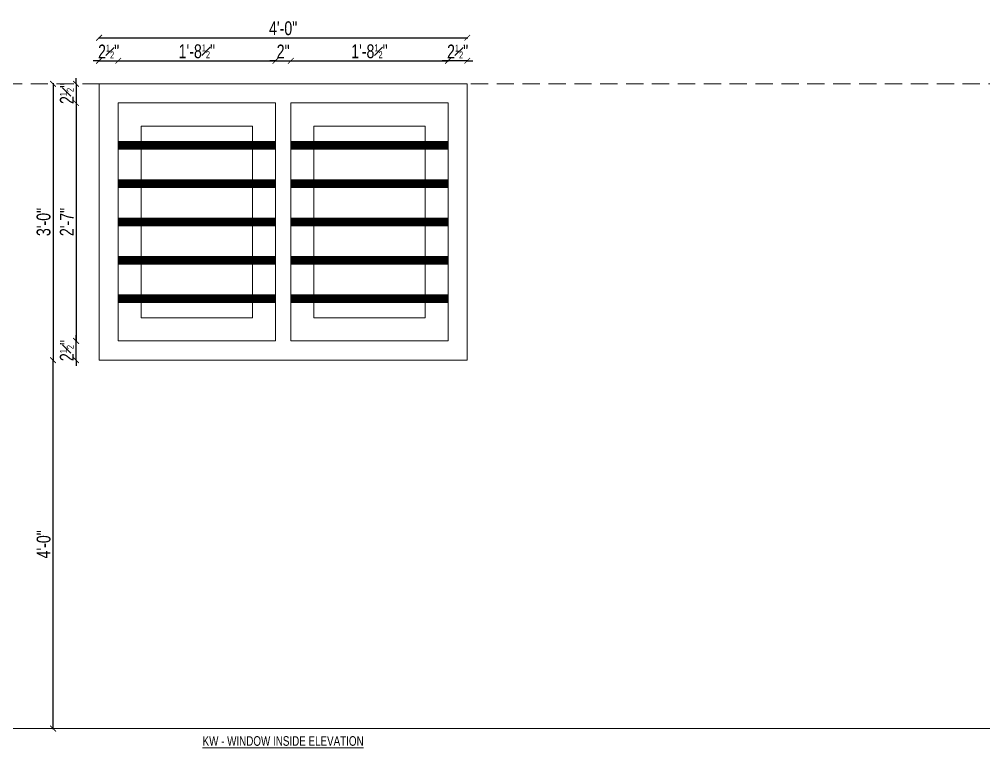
# Model space of a CAD drawing. Header units: inches. Extents: x 3365147 to 3374664, y 1380917 to 1384908.
# Drawn here: x 3373123.2 to 3373249, y 1381193.8 to 1381288.7 of the extents above; entities that cross this region are included whole.
import ezdxf

# ---------------------------------------------------------------- set-up
doc = ezdxf.new("R2010")
doc.units = ezdxf.units.IN
doc.header["$LTSCALE"] = 18
doc.header["$MEASUREMENT"] = 0
doc.header["$PDSIZE"] = -1
doc.linetypes.add('CONTINOUS', pattern=[0])
doc.linetypes.add('HIDDEN2', pattern=[0.1875, 0.125, -0.0625])
for name, color, linetype, lineweight in [('DIM-03_BC', 1, 'Continuous', 9), ('FLOOR FINISHED LEVEL_BC', 1, 'Continuous', 20), ('GRILL-00_BC', 150, 'CONTINOUS', 18), ('GRILL-HATCH_BC', 252, 'CONTINOUS', 5), ('LINTEL-00_BC', 41, 'HIDDEN2', 13), ('TITLE TEXT-01_BC', 1, 'Continuous', 20), ('WINDOWS-00_BC', 30, 'Continuous', 18), ('WINDOWS-SHUTTER_BC', 40, 'Continuous', 9)]:
    doc.layers.add(name, color=color, linetype=linetype, lineweight=lineweight)
doc.styles.add('BC-TEXT_GENERAL', font='swisscl.ttf')
doc.styles.add('BC_ROOM _DIM', font='swisscl.ttf')
doc.dimstyles.new('BC-RD2', dxfattribs={"dimscale": 0.8, "dimtxt": 6, "dimasz": 2.5, "dimexe": 4.5, "dimexo": 0, "dimgap": 1, "dimtad": 1, "dimdec": 4, "dimzin": 3, "dimdsep": 46, "dimlunit": 4, "dimtxsty": 'BC_ROOM _DIM', "dimblk": 'ARCHTICK', "dimcen": 0.0625, "dimdle": 0.25, "dimse1": 1, "dimse2": 1, "dimclrd": 8, "dimclre": 4, "dimclrt": 256, "dimadec": 0, "dimazin": 0, "dimtfac": 0.5, "dimtdec": 4, "dimtix": 1, "dimtofl": 0, "dimtmove": 2, "dimatfit": 2, "dimfxl": 0, "dimfrac": 1, "dimtolj": 1, "dimtzin": 1, "dimarcsym": 0})
pattern_1 = [(315, (415.04296, 19), (0.0883883476483, 0.0883883476483), [])]
pattern_2 = [(315, (415.04296, 24), (0.0883883476483, 0.0883883476483), [])]
pattern_3 = [(315, (415.04296, 29), (0.0883883476483, 0.0883883476483), [])]
pattern_4 = [(315, (415.04296, 34), (0.0883883476483, 0.0883883476483), [])]
pattern_5 = [(315, (415.04296, 39), (0.0883883476483, 0.0883883476483), [])]

# ---------------------------------------------------------------- blocks, each defined once
blk = doc.blocks.new('ARCHTICK')
at = {"color": 0, "const_width": 0.15}
blk.add_lwpolyline([(-0.5, -0.5), (0.5, 0.5)], dxfattribs=at)
blk = doc.blocks.new('*D1708')
at = {"layer": 'Defpoints', "color": 0, "transparency": 16777216}
for p in [(3373136.14, 1381283.3), (3373133.64, 1381280.3), (3373136.14, 1381277.8)]:
    blk.add_point(p, dxfattribs=at)
at = {"layer": 'DIM-03_BC', "color": 254, "lineweight": -2, "transparency": 16777216}
for p, q in [((3373133.64, 1381283.3), (3373132.89, 1381283.3)), ((3373133.64, 1381283.3), (3373136.14, 1381283.3)), ((3373136.14, 1381283.3), (3373136.89, 1381283.3))]:
    blk.add_line(p, q, dxfattribs=at)
at = {"layer": 'DIM-03_BC', "color": 254, "lineweight": -2, "transparency": 16777216, "xscale": 0.75, "yscale": 0.75, "zscale": 0.75}
blk.add_blockref('ARCHTICK', (3373133.64, 1381283.3), dxfattribs=at)
at = {"layer": 'DIM-03_BC', "color": 254, "lineweight": -2, "transparency": 16777216, "xscale": 0.75, "yscale": 0.75, "zscale": 0.75, "rotation": 180}
blk.add_blockref('ARCHTICK', (3373136.14, 1381283.3), dxfattribs=at)
at = {"layer": 'DIM-03_BC', "transparency": 16777216, "insert": (3373134.89, 1381284.51), "char_height": 1.8, "attachment_point": 5, "style": 'BC_ROOM _DIM'}
blk.add_mtext('\\A1;2{\\H0.5x;\\S1#2;}"', dxfattribs=at)
blk = doc.blocks.new('_ArchTick')
at = {"color": 0, "linetype": 'ByBlock', "const_width": 0.15}
blk.add_lwpolyline([(-0.5, -0.5), (0.5, 0.5)], dxfattribs=at)
blk = doc.blocks.new('*D1709')
at = {"layer": 'Defpoints', "color": 0, "transparency": 16777216}
for p in [(3373156.64, 1381283.3), (3373136.14, 1381277.8), (3373156.64, 1381277.8)]:
    blk.add_point(p, dxfattribs=at)
at = {"layer": 'DIM-03_BC', "color": 254, "lineweight": -2, "transparency": 16777216}
blk.add_line((3373136.06, 1381283.3), (3373156.71, 1381283.3), dxfattribs=at)
at = {"layer": 'DIM-03_BC', "color": 254, "lineweight": -2, "transparency": 16777216, "xscale": 0.75, "yscale": 0.75, "zscale": 0.75, "rotation": 180}
blk.add_blockref('ARCHTICK', (3373136.14, 1381283.3), dxfattribs=at)
at = {"layer": 'DIM-03_BC', "color": 254, "lineweight": -2, "transparency": 16777216, "xscale": 0.75, "yscale": 0.75, "zscale": 0.75}
blk.add_blockref('ARCHTICK', (3373156.64, 1381283.3), dxfattribs=at)
at = {"layer": 'DIM-03_BC', "transparency": 16777216, "insert": (3373146.39, 1381284.53), "char_height": 1.8, "attachment_point": 5, "style": 'BC_ROOM _DIM'}
blk.add_mtext('\\A1;1\'-8{\\H0.5x;\\S1#2;}"', dxfattribs=at)
blk = doc.blocks.new('*D1710')
at = {"layer": 'Defpoints', "color": 0, "transparency": 16777216}
for p in [(3373181.64, 1381286.3), (3373133.64, 1381280.3), (3373181.64, 1381280.3)]:
    blk.add_point(p, dxfattribs=at)
at = {"layer": 'DIM-03_BC', "color": 254, "lineweight": -2, "transparency": 16777216}
blk.add_line((3373133.56, 1381286.3), (3373181.71, 1381286.3), dxfattribs=at)
at = {"layer": 'DIM-03_BC', "color": 254, "lineweight": -2, "transparency": 16777216, "xscale": 0.75, "yscale": 0.75, "zscale": 0.75, "rotation": 180}
blk.add_blockref('ARCHTICK', (3373133.64, 1381286.3), dxfattribs=at)
at = {"layer": 'DIM-03_BC', "color": 254, "lineweight": -2, "transparency": 16777216, "xscale": 0.75, "yscale": 0.75, "zscale": 0.75}
blk.add_blockref('ARCHTICK', (3373181.64, 1381286.3), dxfattribs=at)
at = {"layer": 'DIM-03_BC', "transparency": 16777216, "insert": (3373157.64, 1381287.53), "char_height": 1.8, "attachment_point": 5, "style": 'BC_ROOM _DIM'}
blk.add_mtext('\\A1;4\'-0"', dxfattribs=at)
blk = doc.blocks.new('*D1711')
at = {"layer": 'Defpoints', "color": 0, "transparency": 16777216}
for p in [(3373133.64, 1381280.3), (3373130.64, 1381277.8), (3373136.14, 1381277.8)]:
    blk.add_point(p, dxfattribs=at)
at = {"layer": 'DIM-03_BC', "color": 254, "lineweight": -2, "transparency": 16777216}
for p, q in [((3373130.64, 1381280.3), (3373130.64, 1381281.05)), ((3373130.64, 1381280.3), (3373130.64, 1381277.8)), ((3373130.64, 1381277.8), (3373130.64, 1381277.05))]:
    blk.add_line(p, q, dxfattribs=at)
at = {"layer": 'DIM-03_BC', "color": 254, "lineweight": -2, "transparency": 16777216, "xscale": 0.75, "yscale": 0.75, "zscale": 0.75}
for p, rotation in [((3373130.64, 1381280.3), 270), ((3373130.64, 1381277.8), 90)]:
    blk.add_blockref('ARCHTICK', p, dxfattribs=dict(at, rotation=rotation))
at = {"layer": 'DIM-03_BC', "transparency": 16777216, "insert": (3373129.43, 1381279.05), "char_height": 1.8, "attachment_point": 5, "rotation": 90, "style": 'BC_ROOM _DIM'}
blk.add_mtext('\\A1;2{\\H0.5x;\\S1#2;}"', dxfattribs=at)
blk = doc.blocks.new('*D1712')
at = {"layer": 'Defpoints', "color": 0, "transparency": 16777216}
for p in [(3373136.14, 1381277.8), (3373130.64, 1381246.8), (3373136.14, 1381246.8)]:
    blk.add_point(p, dxfattribs=at)
at = {"layer": 'DIM-03_BC', "color": 254, "lineweight": -2, "transparency": 16777216}
blk.add_line((3373130.64, 1381277.88), (3373130.64, 1381246.73), dxfattribs=at)
at = {"layer": 'DIM-03_BC', "color": 254, "lineweight": -2, "transparency": 16777216, "xscale": 0.75, "yscale": 0.75, "zscale": 0.75}
for p, rotation in [((3373130.64, 1381277.8), 90), ((3373130.64, 1381246.8), 270)]:
    blk.add_blockref('ARCHTICK', p, dxfattribs=dict(at, rotation=rotation))
at = {"layer": 'DIM-03_BC', "transparency": 16777216, "insert": (3373129.43, 1381262.3), "char_height": 1.8, "attachment_point": 5, "rotation": 90, "style": 'BC_ROOM _DIM'}
blk.add_mtext('\\A1;2\'-7"', dxfattribs=at)
blk = doc.blocks.new('*D1713')
at = {"layer": 'Defpoints', "color": 0, "transparency": 16777216}
for p in [(3373133.64, 1381280.3), (3373127.64, 1381244.3), (3373133.64, 1381244.3)]:
    blk.add_point(p, dxfattribs=at)
at = {"layer": 'DIM-03_BC', "color": 254, "lineweight": -2, "transparency": 16777216}
blk.add_line((3373127.64, 1381280.38), (3373127.64, 1381244.23), dxfattribs=at)
at = {"layer": 'DIM-03_BC', "color": 254, "lineweight": -2, "transparency": 16777216, "xscale": 0.75, "yscale": 0.75, "zscale": 0.75}
for p, rotation in [((3373127.64, 1381280.3), 90), ((3373127.64, 1381244.3), 270)]:
    blk.add_blockref('ARCHTICK', p, dxfattribs=dict(at, rotation=rotation))
at = {"layer": 'DIM-03_BC', "transparency": 16777216, "insert": (3373126.41, 1381262.3), "char_height": 1.8, "attachment_point": 5, "rotation": 90, "style": 'BC_ROOM _DIM'}
blk.add_mtext('\\A1;3\'-0"', dxfattribs=at)
blk = doc.blocks.new('*D1714')
at = {"layer": 'Defpoints', "color": 0, "transparency": 16777216}
for p in [(3373130.64, 1381246.8), (3373136.14, 1381246.8), (3373133.64, 1381244.3)]:
    blk.add_point(p, dxfattribs=at)
at = {"layer": 'DIM-03_BC', "color": 254, "lineweight": -2, "transparency": 16777216}
for p, q in [((3373130.64, 1381246.8), (3373130.64, 1381247.55)), ((3373130.64, 1381244.3), (3373130.64, 1381246.8)), ((3373130.64, 1381244.3), (3373130.64, 1381243.55))]:
    blk.add_line(p, q, dxfattribs=at)
at = {"layer": 'DIM-03_BC', "color": 254, "lineweight": -2, "transparency": 16777216, "xscale": 0.75, "yscale": 0.75, "zscale": 0.75}
for p, rotation in [((3373130.64, 1381246.8), 270), ((3373130.64, 1381244.3), 90)]:
    blk.add_blockref('ARCHTICK', p, dxfattribs=dict(at, rotation=rotation))
at = {"layer": 'DIM-03_BC', "transparency": 16777216, "insert": (3373129.43, 1381245.55), "char_height": 1.8, "attachment_point": 5, "rotation": 90, "style": 'BC_ROOM _DIM'}
blk.add_mtext('\\A1;2{\\H0.5x;\\S1#2;}"', dxfattribs=at)
blk = doc.blocks.new('*D1715')
at = {"layer": 'Defpoints', "color": 0, "transparency": 16777216}
for p in [(3373127.64, 1381244.3), (3373133.64, 1381244.3), (3373133.64, 1381196.3)]:
    blk.add_point(p, dxfattribs=at)
at = {"layer": 'DIM-03_BC', "color": 254, "lineweight": -2, "transparency": 16777216}
blk.add_line((3373127.64, 1381196.23), (3373127.64, 1381244.38), dxfattribs=at)
at = {"layer": 'DIM-03_BC', "color": 254, "lineweight": -2, "transparency": 16777216, "xscale": 0.75, "yscale": 0.75, "zscale": 0.75}
for p, rotation in [((3373127.64, 1381244.3), 90), ((3373127.64, 1381196.3), 270)]:
    blk.add_blockref('ARCHTICK', p, dxfattribs=dict(at, rotation=rotation))
at = {"layer": 'DIM-03_BC', "transparency": 16777216, "insert": (3373126.42, 1381220.3), "char_height": 1.8, "attachment_point": 5, "rotation": 90, "style": 'BC_ROOM _DIM'}
blk.add_mtext('\\A1;4\'-0"', dxfattribs=at)
blk = doc.blocks.new('*D1716')
at = {"layer": 'Defpoints', "color": 0, "transparency": 16777216}
for p in [(3373179.14, 1381283.3), (3373181.64, 1381280.3), (3373179.14, 1381277.8)]:
    blk.add_point(p, dxfattribs=at)
at = {"layer": 'DIM-03_BC', "color": 254, "lineweight": -2, "transparency": 16777216}
for p, q in [((3373179.14, 1381283.3), (3373178.39, 1381283.3)), ((3373181.64, 1381283.3), (3373179.14, 1381283.3)), ((3373181.64, 1381283.3), (3373182.39, 1381283.3))]:
    blk.add_line(p, q, dxfattribs=at)
at = {"layer": 'DIM-03_BC', "color": 254, "lineweight": -2, "transparency": 16777216, "xscale": 0.75, "yscale": 0.75, "zscale": 0.75}
blk.add_blockref('ARCHTICK', (3373179.14, 1381283.3), dxfattribs=at)
at = {"layer": 'DIM-03_BC', "color": 254, "lineweight": -2, "transparency": 16777216, "xscale": 0.75, "yscale": 0.75, "zscale": 0.75, "rotation": 180}
blk.add_blockref('ARCHTICK', (3373181.64, 1381283.3), dxfattribs=at)
at = {"layer": 'DIM-03_BC', "transparency": 16777216, "insert": (3373180.39, 1381284.51), "char_height": 1.8, "attachment_point": 5, "style": 'BC_ROOM _DIM'}
blk.add_mtext('\\A1;2{\\H0.5x;\\S1#2;}"', dxfattribs=at)
blk = doc.blocks.new('*D1717')
at = {"layer": 'Defpoints', "color": 0, "transparency": 16777216}
for p in [(3373158.64, 1381283.3), (3373156.64, 1381277.8), (3373158.64, 1381277.8)]:
    blk.add_point(p, dxfattribs=at)
at = {"layer": 'DIM-03_BC', "color": 254, "lineweight": -2, "transparency": 16777216}
for p, q in [((3373156.64, 1381283.3), (3373155.89, 1381283.3)), ((3373156.64, 1381283.3), (3373158.64, 1381283.3)), ((3373158.64, 1381283.3), (3373159.39, 1381283.3))]:
    blk.add_line(p, q, dxfattribs=at)
at = {"layer": 'DIM-03_BC', "color": 254, "lineweight": -2, "transparency": 16777216, "xscale": 0.75, "yscale": 0.75, "zscale": 0.75}
blk.add_blockref('ARCHTICK', (3373156.64, 1381283.3), dxfattribs=at)
at = {"layer": 'DIM-03_BC', "color": 254, "lineweight": -2, "transparency": 16777216, "xscale": 0.75, "yscale": 0.75, "zscale": 0.75, "rotation": 180}
blk.add_blockref('ARCHTICK', (3373158.64, 1381283.3), dxfattribs=at)
at = {"layer": 'DIM-03_BC', "transparency": 16777216, "insert": (3373157.64, 1381284.51), "char_height": 1.8, "attachment_point": 5, "style": 'BC_ROOM _DIM'}
blk.add_mtext('\\A1;2"', dxfattribs=at)
blk = doc.blocks.new('*D1721')
at = {"layer": 'Defpoints', "color": 0, "transparency": 16777216}
for p in [(3373179.14, 1381283.3), (3373158.64, 1381277.8), (3373179.14, 1381277.8)]:
    blk.add_point(p, dxfattribs=at)
at = {"layer": 'DIM-03_BC', "color": 254, "lineweight": -2, "transparency": 16777216}
blk.add_line((3373158.56, 1381283.3), (3373179.21, 1381283.3), dxfattribs=at)
at = {"layer": 'DIM-03_BC', "color": 254, "lineweight": -2, "transparency": 16777216, "xscale": 0.75, "yscale": 0.75, "zscale": 0.75, "rotation": 180}
blk.add_blockref('ARCHTICK', (3373158.64, 1381283.3), dxfattribs=at)
at = {"layer": 'DIM-03_BC', "color": 254, "lineweight": -2, "transparency": 16777216, "xscale": 0.75, "yscale": 0.75, "zscale": 0.75}
blk.add_blockref('ARCHTICK', (3373179.14, 1381283.3), dxfattribs=at)
at = {"layer": 'DIM-03_BC', "transparency": 16777216, "insert": (3373168.89, 1381284.53), "char_height": 1.8, "attachment_point": 5, "style": 'BC_ROOM _DIM'}
blk.add_mtext('\\A1;1\'-8{\\H0.5x;\\S1#2;}"', dxfattribs=at)

msp = doc.modelspace()

# ---------------------------------------------------------------- hatches: boundary and pattern name
at = {"layer": 'GRILL-HATCH_BC', "transparency": 33554687}
h = msp.add_hatch(dxfattribs=at)
h.set_pattern_fill('ANSI31', color=256, angle=-90)
h.set_pattern_definition(pattern_5)
h.paths.add_polyline_path([(3373136.13712, 1381272.80423), (3373136.13712, 1381271.80423), (3373156.63712, 1381271.80423), (3373156.63712, 1381272.80423)])
h = msp.add_hatch(dxfattribs=at)
h.set_pattern_fill('ANSI31', color=256, angle=-90)
h.set_pattern_definition(pattern_5)
h.paths.add_polyline_path([(3373179.13712, 1381272.80423), (3373179.13712, 1381271.80423), (3373158.63712, 1381271.80423), (3373158.63712, 1381272.80423)])
h = msp.add_hatch(dxfattribs=at)
h.set_pattern_fill('ANSI31', color=256, angle=-90)
h.set_pattern_definition(pattern_4)
h.paths.add_polyline_path([(3373136.13712, 1381267.80423), (3373136.13712, 1381266.80423), (3373156.63712, 1381266.80423), (3373156.63712, 1381267.80423)])
h = msp.add_hatch(dxfattribs=at)
h.set_pattern_fill('ANSI31', color=256, angle=-90)
h.set_pattern_definition(pattern_4)
h.paths.add_polyline_path([(3373179.13712, 1381267.80423), (3373179.13712, 1381266.80423), (3373158.63712, 1381266.80423), (3373158.63712, 1381267.80423)])
h = msp.add_hatch(dxfattribs=at)
h.set_pattern_fill('ANSI31', color=256, angle=-90)
h.set_pattern_definition(pattern_3)
h.paths.add_polyline_path([(3373136.13712, 1381262.80423), (3373136.13712, 1381261.80423), (3373156.63712, 1381261.80423), (3373156.63712, 1381262.80423)])
h = msp.add_hatch(dxfattribs=at)
h.set_pattern_fill('ANSI31', color=256, angle=-90)
h.set_pattern_definition(pattern_3)
h.paths.add_polyline_path([(3373179.13712, 1381262.80423), (3373179.13712, 1381261.80423), (3373158.63712, 1381261.80423), (3373158.63712, 1381262.80423)])
h = msp.add_hatch(dxfattribs=at)
h.set_pattern_fill('ANSI31', color=256, angle=-90)
h.set_pattern_definition(pattern_2)
h.paths.add_polyline_path([(3373136.13712, 1381257.80423), (3373136.13712, 1381256.80423), (3373156.63712, 1381256.80423), (3373156.63712, 1381257.80423)])
h = msp.add_hatch(dxfattribs=at)
h.set_pattern_fill('ANSI31', color=256, angle=-90)
h.set_pattern_definition(pattern_2)
h.paths.add_polyline_path([(3373179.13712, 1381257.80423), (3373179.13712, 1381256.80423), (3373158.63712, 1381256.80423), (3373158.63712, 1381257.80423)])
h = msp.add_hatch(dxfattribs=at)
h.set_pattern_fill('ANSI31', color=256, angle=-90)
h.set_pattern_definition(pattern_1)
h.paths.add_polyline_path([(3373136.13712, 1381252.80423), (3373136.13712, 1381251.80423), (3373156.63712, 1381251.80423), (3373156.63712, 1381252.80423)])
h = msp.add_hatch(dxfattribs=at)
h.set_pattern_fill('ANSI31', color=256, angle=-90)
h.set_pattern_definition(pattern_1)
h.paths.add_polyline_path([(3373179.13712, 1381252.80423), (3373179.13712, 1381251.80423), (3373158.63712, 1381251.80423), (3373158.63712, 1381252.80423)])

# ---------------------------------------------------------------- linework, layer by layer
at = {"layer": 'FLOOR FINISHED LEVEL_BC', "transparency": 33554687}
msp.add_line((3372405.85388, 1381196.30423), (3373535.04431, 1381196.30423), dxfattribs=at)
at = {"layer": 'GRILL-00_BC', "transparency": 33554687}
for points in [[(3373136.13712, 1381272.80423), (3373156.63712, 1381272.80423), (3373156.63712, 1381271.80423), (3373136.13712, 1381271.80423)], [(3373179.13712, 1381272.80423), (3373158.63712, 1381272.80423), (3373158.63712, 1381271.80423), (3373179.13712, 1381271.80423)], [(3373136.13712, 1381267.80423), (3373156.63712, 1381267.80423), (3373156.63712, 1381266.80423), (3373136.13712, 1381266.80423)], [(3373179.13712, 1381267.80423), (3373158.63712, 1381267.80423), (3373158.63712, 1381266.80423), (3373179.13712, 1381266.80423)], [(3373136.13712, 1381262.80423), (3373156.63712, 1381262.80423), (3373156.63712, 1381261.80423), (3373136.13712, 1381261.80423)], [(3373179.13712, 1381262.80423), (3373158.63712, 1381262.80423), (3373158.63712, 1381261.80423), (3373179.13712, 1381261.80423)], [(3373136.13712, 1381257.80423), (3373156.63712, 1381257.80423), (3373156.63712, 1381256.80423), (3373136.13712, 1381256.80423)], [(3373179.13712, 1381257.80423), (3373158.63712, 1381257.80423), (3373158.63712, 1381256.80423), (3373179.13712, 1381256.80423)], [(3373136.13712, 1381252.80423), (3373156.63712, 1381252.80423), (3373156.63712, 1381251.80423), (3373136.13712, 1381251.80423)], [(3373179.13712, 1381252.80423), (3373158.63712, 1381252.80423), (3373158.63712, 1381251.80423), (3373179.13712, 1381251.80423)]]:
    msp.add_lwpolyline(points, close=True, dxfattribs=at)
at = {"layer": 'LINTEL-00_BC', "transparency": 33554687}
msp.add_line((3372405.85388, 1381280.30423), (3373535.04431, 1381280.30423), dxfattribs=at)
at = {"layer": 'WINDOWS-00_BC', "transparency": 33554687}
for points in [[(3373133.63712, 1381280.30423), (3373181.63712, 1381280.30423), (3373181.63712, 1381244.30423), (3373133.63712, 1381244.30423)], [(3373136.13712, 1381277.80423), (3373156.63712, 1381277.80423), (3373156.63712, 1381246.80423), (3373136.13712, 1381246.80423)], [(3373179.13712, 1381277.80423), (3373158.63712, 1381277.80423), (3373158.63712, 1381246.80423), (3373179.13712, 1381246.80423)]]:
    msp.add_lwpolyline(points, close=True, dxfattribs=at)
at = {"layer": 'WINDOWS-SHUTTER_BC', "transparency": 33554687}
for points in [[(3373153.63712, 1381249.80423), (3373139.13712, 1381249.80423), (3373139.13712, 1381274.80423), (3373153.63712, 1381274.80423), (3373153.63712, 1381249.80423)], [(3373161.63712, 1381249.80423), (3373176.13712, 1381249.80423), (3373176.13712, 1381274.80423), (3373161.63712, 1381274.80423), (3373161.63712, 1381249.80423)]]:
    msp.add_lwpolyline(points, dxfattribs=at)

# ---------------------------------------------------------------- texts
at = {"layer": 'TITLE TEXT-01_BC', "transparency": 33554687, "insert": (3373157.63712, 1381195.30423), "char_height": 1.25, "attachment_point": 2, "style": 'BC-TEXT_GENERAL'}
msp.add_mtext('{\\LKW - WINDOW INSIDE ELEVATION}', dxfattribs=at)

# ---------------------------------------------------------------- dimensions: what is measured, and where the dimension line sits
at = {"layer": 'DIM-03_BC', "transparency": 33554687}
for base, p1, p2, picture, middle in [((3373181.63712, 1381286.30423), (3373133.63712, 1381280.30423), (3373181.63712, 1381280.30423), '*D1710', (3373157.63712, 1381287.52605)), ((3373136.13712, 1381283.30423), (3373133.63712, 1381280.30423), (3373136.13712, 1381277.80423), '*D1708', (3373134.88712, 1381284.50777)), ((3373156.63712, 1381283.30423), (3373136.13712, 1381277.80423), (3373156.63712, 1381277.80423), '*D1709', (3373146.38712, 1381284.52605)), ((3373158.63712, 1381283.30423), (3373156.63712, 1381277.80423), (3373158.63712, 1381277.80423), '*D1717', (3373157.63712, 1381284.50777)), ((3373179.13712, 1381283.30423), (3373158.63712, 1381277.80423), (3373179.13712, 1381277.80423), '*D1721', (3373168.88712, 1381284.52605))]:
    dim = msp.add_linear_dim(base=base, p1=p1, p2=p2, dimstyle='BC-RD2', override={"dimscale": 0.3, "dimtad": 3, "dimdec": 2, "dimpost": '\\X', "dimclrd": 254, "dimtofl": 1}, dxfattribs=at)
    dim.commit()
    dim.dimension.update_dxf_attribs({"geometry": picture, "text_midpoint": middle})
for base, p1, p2, angle, picture, middle in [((3373179.13712, 1381283.30423), (3373181.63712, 1381280.30423), (3373179.13712, 1381277.80423), 180, '*D1716', (3373180.38712, 1381284.50777)), ((3373130.63712, 1381277.80423), (3373133.63712, 1381280.30423), (3373136.13712, 1381277.80423), 270, '*D1711', (3373129.43359, 1381279.05423)), ((3373127.63712, 1381244.30423), (3373133.63712, 1381280.30423), (3373133.63712, 1381244.30423), 270, '*D1713', (3373126.41412, 1381262.30423)), ((3373130.63712, 1381246.80423), (3373136.13712, 1381277.80423), (3373136.13712, 1381246.80423), 270, '*D1712', (3373129.43359, 1381262.30423)), ((3373130.63712, 1381246.80423), (3373133.63712, 1381244.30423), (3373136.13712, 1381246.80423), 90, '*D1714', (3373129.43359, 1381245.55423)), ((3373127.63712, 1381244.30423), (3373133.63712, 1381196.30423), (3373133.63712, 1381244.30423), 90, '*D1715', (3373126.4153, 1381220.30423))]:
    dim = msp.add_linear_dim(base=base, p1=p1, p2=p2, angle=angle, dimstyle='BC-RD2', override={"dimscale": 0.3, "dimtad": 3, "dimdec": 2, "dimpost": '\\X', "dimclrd": 254, "dimtofl": 1}, dxfattribs=at)
    dim.commit()
    dim.dimension.update_dxf_attribs({"geometry": picture, "text_midpoint": middle})

doc.saveas('drawing.dxf')
